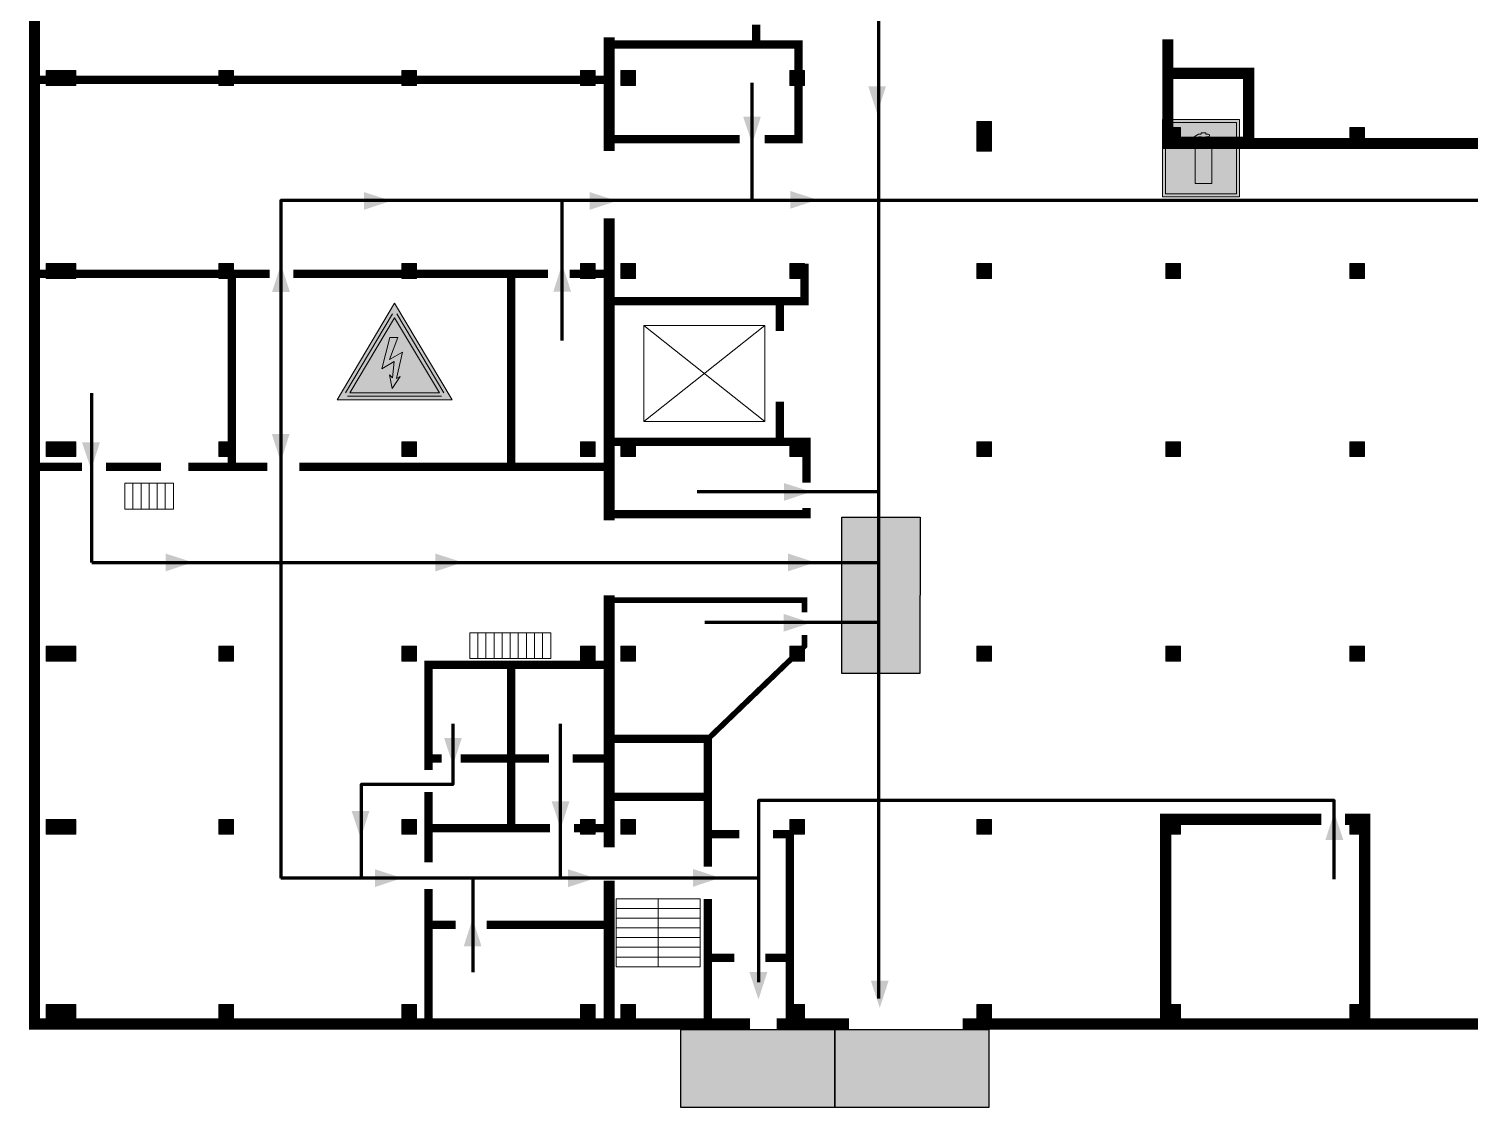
# Model space of a CAD drawing. Header units: millimetres. Extents: x 13810 to 67229, y 12374 to 21950.
# Drawn here: x 27313.8 to 27433.2, y 15066 to 15155.3 of the extents above; entities that cross this region are included whole.
import ezdxf

# ---------------------------------------------------------------- set-up
doc = ezdxf.new("R2010")
doc.units = ezdxf.units.MM
doc.layers.add('План_Штампы', color=7, linetype='Continuous')

# ---------------------------------------------------------------- blocks, each defined once
blk = doc.blocks.new('A$C3E6D3DDE')
at = {"lineweight": 5}
h = blk.add_hatch(color=40, dxfattribs=at)
h.paths.add_polyline_path([(24.1, 1.45), (16.46, -11.35), (31.74, -11.35)])
h.paths.add_polyline_path([(24.09, -0.46), (30.03, -10.41), (18.14, -10.41)], flags=16)
h.paths.add_polyline_path([(24.54, -3.08), (23.41, -6.02), (25.13, -5.01), (24.33, -8.5), (24.82, -8.27), (23.79, -9.86), (23.4, -8.04), (23.8, -8.43), (24.04, -6.29), (22.39, -7.25), (23.44, -3.08)], flags=0)
h = blk.add_hatch(color=256, dxfattribs=at)
h.paths.add_polyline_path([(24.37, 0.03, 0.567511), (23.82, 0.03), (17.59, -10.4, 0.582454), (17.86, -10.88), (30.32, -10.88, 0.582149), (30.6, -10.4)])
h.paths.add_polyline_path([(24.09, -0.46), (18.14, -10.41), (30.03, -10.41)], flags=16)
h.paths.add_polyline_path([(24.54, -3.08), (23.41, -6.02), (25.13, -5.01), (24.33, -8.5), (24.82, -8.27), (23.79, -9.86), (23.4, -8.04), (23.8, -8.43), (24.04, -6.29), (22.39, -7.25), (23.44, -3.08)], flags=0)
h = blk.add_hatch(color=40, dxfattribs=at)
h.paths.add_polyline_path([(24.09, -0.46), (18.14, -10.41), (30.03, -10.41)])
h.paths.add_polyline_path([(24.82, -8.27), (23.79, -9.86), (23.4, -8.04), (23.8, -8.43), (24.04, -6.29), (22.39, -7.25), (23.44, -3.08), (24.54, -3.08), (23.41, -6.02), (25.13, -5.01), (24.33, -8.5)], flags=16)
at = {"color": 40, "lineweight": 5}
for p, q in [((16.46, -11.35), (24.1, 1.45)), ((24.1, 1.45), (31.74, -11.35))]:
    blk.add_line(p, q, dxfattribs=at)
at = {"lineweight": 5}
for p, q in [((17.59, -10.4), (23.82, 0.03)), ((24.37, 0.03), (30.6, -10.4)), ((18.14, -10.41), (24.09, -0.46)), ((24.09, -0.46), (30.03, -10.41)), ((23.44, -3.08), (22.39, -7.25)), ((23.41, -6.02), (24.54, -3.08)), ((24.54, -3.08), (23.44, -3.08)), ((25.13, -5.01), (23.41, -6.02)), ((24.33, -8.5), (25.13, -5.01)), ((22.39, -7.25), (24.04, -6.29)), ((24.04, -6.29), (23.8, -8.43)), ((23.8, -8.43), (23.4, -8.04)), ((23.4, -8.04), (23.79, -9.86)), ((23.79, -9.86), (24.82, -8.27)), ((24.82, -8.27), (24.33, -8.5)), ((17.86, -10.88), (30.32, -10.88)), ((18.14, -10.41), (30.03, -10.41))]:
    blk.add_line(p, q, dxfattribs=at)
at = {"color": 50, "lineweight": 5}
blk.add_line((31.74, -11.35), (16.46, -11.35), dxfattribs=at)
blk = doc.blocks.new('A$C7B4425F7')
at = {"true_color": 0xffffff}
blk.add_hatch(color=7, dxfattribs=at).paths.add_polyline_path([(0, 0), (-16, 0), (-16, -8), (0, -8)])
h = blk.add_hatch(color=126)
h.paths.add_polyline_path([(-0.2, -0.2), (-15.8, -0.2), (-15.8, -7.8), (-0.2, -7.8)])
h.paths.add_polyline_path([(-11.76, -2.03), (-11.76, -3.66), (-11.17, -3.66, -0.568275), (-11.17, -6.18), (-12.58, -6.18), (-12.58, -2.03)], flags=16)
h.paths.add_polyline_path([(-13.33, -4.12, -0.495768), (-13.59, -6.18), (-15.03, -6.18), (-15.03, -2.03), (-13.59, -2.03, -0.487973)], flags=16)
h.paths.add_polyline_path([(-10.25, -2.03), (-9.48, -2.03), (-9.48, -6.18), (-10.25, -6.18)], flags=16)
h.paths.add_polyline_path([(-13.84, -3.69), (-14.24, -3.69), (-14.24, -3.03), (-13.9, -3.03, -0.692621)], flags=0)
h.paths.add_polyline_path([(-9.15, -2.03), (-8.4, -2.03), (-8.04, -3.07), (-7.68, -2.03), (-6.93, -2.03), (-7.64, -4.1), (-6.93, -6.18), (-7.68, -6.18), (-8.04, -5.14), (-8.4, -6.18), (-9.15, -6.18), (-8.44, -4.1)], flags=16)
h.paths.add_polyline_path([(-11.76, -4.46), (-11.42, -4.46, -0.692621), (-11.36, -5.12), (-11.76, -5.12)], flags=0)
h.paths.add_polyline_path([(-13.9, -5.2), (-14.24, -5.2), (-14.24, -4.55), (-13.84, -4.55, -0.708038)], flags=0)
edge = h.paths.add_edge_path(flags=16)
edge.add_ellipse((-5.51, -4.08), major_axis=(0, 2.05), ratio=0.586184, start_angle=0, end_angle=360)
edge = h.paths.add_edge_path(flags=0)
edge.add_ellipse((-5.51, -4.08), major_axis=(0, 1.14), ratio=0.454828, start_angle=0, end_angle=360)
h.paths.add_polyline_path([(-4.13, -4.96, 0.377264), (-3.48, -4.52, 0.0555), (-3.16, -2.03), (-1.66, -2.03), (-1.66, -4.96), (-0.96, -4.96), (-0.96, -7.01), (-1.75, -7.01), (-1.75, -6.18), (-3.3, -6.18), (-3.3, -7.02), (-4.13, -7.02)], flags=16)
h.paths.add_polyline_path([(-2.73, -2.91), (-2.28, -2.91), (-2.28, -4.96), (-3.05, -4.96, 0.079136)], flags=0)
at = {"color": 126}
blk.add_lwpolyline([(-16, -8), (0, -8), (0, 0), (-16, 0)], close=True, dxfattribs=at)
blk = doc.blocks.new('A$C3AD82952')
at = {"true_color": 0xf5f5ff}
h = blk.add_hatch(color=7, dxfattribs=at)
h.dxf.hatch_style = 1
h.paths.add_polyline_path([(8.21, 8.73, 0.414214), (7.89, 9.05), (7.22, 9.05), (7.22, 9.92), (7.59, 9.92, 1), (7.57, 10.36), (7.22, 10.36), (7.22, 10.6), (6.43, 10.6), (6.43, 10.36), (6.01, 10.36), (4.74, 9.59), (4.74, 8.69), (4.98, 8.73), (4.98, 9.26), (6.12, 9.91), (6.43, 9.91), (6.43, 9.05), (5.76, 9.05, 0.414214), (5.44, 8.73), (5.44, 2.2), (8.21, 2.2)], flags=0)
h.paths.add_polyline_path([(12.8, 12.8), (0, 12.8), (0, 0), (12.8, 0)])
h.paths.add_polyline_path([(0.51, 12.29), (12.29, 12.29), (12.29, 0.51), (0.51, 0.51)], flags=16)
h.paths.add_polyline_path([(4.74, 9.59), (6.01, 10.36), (6.43, 10.36), (6.43, 10.6), (7.22, 10.6), (7.22, 10.36), (7.59, 10.36, -0.94586), (7.59, 9.92), (7.22, 9.92), (7.22, 9.05), (7.89, 9.05, -0.414214), (8.21, 8.73), (8.21, 2.2), (5.44, 2.2), (5.44, 8.73, -0.414214), (5.76, 9.05), (6.43, 9.05), (6.43, 9.91), (6.12, 9.91), (4.98, 9.26), (4.98, 8.73), (4.74, 8.69)], flags=0)
h = blk.add_hatch(color=242)
h.dxf.hatch_style = 1
h.paths.add_polyline_path([(12.29, 12.29), (0.51, 12.29), (0.51, 0.51), (12.29, 0.51)])
h.paths.add_polyline_path([(4.74, 8.69), (4.74, 9.59), (6.01, 10.36), (6.43, 10.36), (6.43, 10.6), (7.22, 10.6), (7.22, 10.36), (7.59, 10.36, -0.94586), (7.59, 9.92), (7.22, 9.92), (7.22, 9.05), (7.89, 9.05, -0.414214), (8.21, 8.73), (8.21, 2.2), (5.44, 2.2), (5.44, 8.73, -0.414214), (5.76, 9.05), (6.43, 9.05), (6.43, 9.91), (6.12, 9.91), (4.98, 9.26), (4.98, 8.73)], flags=16)
h = blk.add_hatch(color=7, dxfattribs=at)
h.dxf.hatch_style = 1
h.paths.add_polyline_path([(8.21, 8.73, 0.414214), (7.89, 9.05), (7.22, 9.05), (7.22, 9.92), (7.59, 9.92, 1), (7.57, 10.36), (7.22, 10.36), (7.22, 10.6), (6.43, 10.6), (6.43, 10.36), (6.01, 10.36), (4.74, 9.59), (4.74, 8.69), (4.98, 8.73), (4.98, 9.26), (6.12, 9.91), (6.43, 9.91), (6.43, 9.05), (5.76, 9.05, 0.414214), (5.44, 8.73), (5.44, 2.2), (8.21, 2.2)])
at = {"color": 242, "lineweight": 5}
for p, q in [((0, 0), (0, 12.8)), ((0, 12.8), (12.8, 12.8)), ((12.8, 0), (12.8, 12.8)), ((6.01, 10.36), (4.74, 9.59)), ((4.74, 9.59), (4.74, 8.69)), ((4.98, 9.26), (6.12, 9.91)), ((6.01, 10.36), (6.43, 10.36)), ((6.12, 9.91), (6.43, 9.91)), ((7.22, 10.6), (6.43, 10.6)), ((6.43, 10.6), (6.43, 10.36)), ((6.43, 9.91), (6.43, 9.05)), ((7.22, 10.36), (7.22, 10.6)), ((7.59, 10.36), (7.22, 10.36)), ((7.22, 9.05), (7.22, 9.92)), ((7.59, 9.92), (7.22, 9.92)), ((4.74, 8.69), (4.98, 8.73)), ((4.98, 8.73), (4.98, 9.26)), ((5.44, 2.2), (5.44, 8.73)), ((5.76, 9.05), (6.43, 9.05)), ((7.89, 9.05), (7.22, 9.05)), ((8.21, 2.2), (8.21, 8.73)), ((0, 0), (12.8, 0)), ((5.44, 2.2), (8.21, 2.2))]:
    blk.add_line(p, q, dxfattribs=at)
blk.add_lwpolyline([(0.51, 12.29), (12.29, 12.29), (12.29, 0.51), (0.51, 0.51)], close=True, dxfattribs=at)
for centre, radius, start, end in [((7.58, 10.14), 0.223, 273.1875, 86.8125), ((5.76, 8.73), 0.32, 90, 180), ((7.89, 8.73), 0.32, 0, 90)]:
    blk.add_arc(centre, radius, start, end, dxfattribs=at)
blk = doc.blocks.new('A$C32E8229D')
at = {"true_color": 0xffffff}
blk.add_hatch(color=7, dxfattribs=at).paths.add_polyline_path([(0, 0), (0, -8), (16, -8), (16, 0)])
h = blk.add_hatch(color=126)
h.paths.add_polyline_path([(0.2, -0.2), (15.8, -0.2), (15.8, -7.8), (0.2, -7.8)])
h.paths.add_polyline_path([(13.49, -2.05), (12.08, -2.05), (11.37, -2.63, 0.162397), (11.29, -2.84), (11.29, -3.63), (10.35, -3.63), (10.35, -4.05), (11.68, -4.05), (11.68, -3.48), (12.26, -4.28), (11.29, -5.1), (11.29, -6.78), (11.85, -6.78), (11.85, -5.44), (12.8, -4.64), (12.8, -5.94), (14.46, -5.94), (14.46, -5.39), (13.45, -5.39), (13.45, -3.97), (12.46, -2.59), (13.15, -2.59), (13.69, -3.34), (14.18, -3)], flags=16)
h.paths.add_polyline_path([(10.74, -1.82, 1), (11.8, -1.82, 1)], flags=16)
h.paths.add_polyline_path([(9.39, -3.59), (5.99, -3.59), (6.56, -3.03), (5.91, -3.03), (5.1, -3.83), (5.91, -4.64), (6.56, -4.64), (5.99, -4.09), (9.39, -4.09)], flags=16)
h.paths.add_polyline_path([(4.29, -1.08), (1.72, -1.08), (1.72, -6.6), (4.29, -6.6)], flags=16)
at = {"color": 126}
blk.add_lwpolyline([(16, -8), (0, -8), (0, 0), (16, 0)], close=True, dxfattribs=at)

msp = doc.modelspace()

# ---------------------------------------------------------------- hatches: boundary and pattern name
at = {"lineweight": 0}
h = msp.add_hatch(color=256, dxfattribs=at)
h.dxf.hatch_style = 1
h.paths.add_polyline_path([(27315.21, 15151.86), (27315.21, 15150.63), (27316.43, 15150.63), (27316.43, 15151.86)])
h = msp.add_hatch(color=256, dxfattribs=at)
h.dxf.hatch_style = 1
h.paths.add_polyline_path([(27316.43, 15151.86), (27316.43, 15150.63), (27317.66, 15150.63), (27317.66, 15151.86)])
h = msp.add_hatch(color=256, dxfattribs=at)
h.dxf.hatch_style = 1
h.paths.add_polyline_path([(27329.51, 15151.86), (27329.51, 15150.63), (27330.73, 15150.63), (27330.73, 15151.86)])
h = msp.add_hatch(color=256, dxfattribs=at)
h.dxf.hatch_style = 1
h.paths.add_polyline_path([(27344.69, 15151.86), (27344.69, 15150.63), (27345.91, 15150.63), (27345.91, 15151.86)])
h = msp.add_hatch(color=256, dxfattribs=at)
h.dxf.hatch_style = 1
h.paths.add_polyline_path([(27359.49, 15151.86), (27359.49, 15150.63), (27360.71, 15150.63), (27360.71, 15151.86)])
h = msp.add_hatch(color=256, dxfattribs=at)
h.dxf.hatch_style = 1
h.paths.add_polyline_path([(27362.83, 15151.86), (27362.83, 15150.63), (27364.05, 15150.63), (27364.05, 15151.86)])
h = msp.add_hatch(color=256, dxfattribs=at)
h.dxf.hatch_style = 1
h.paths.add_polyline_path([(27376.84, 15151.86), (27376.84, 15150.63), (27378.06, 15150.63), (27378.06, 15151.86)])
h = msp.add_hatch(color=256, dxfattribs=at)
h.dxf.hatch_style = 1
h.paths.add_polyline_path([(27392.34, 15147.64), (27392.34, 15146.4), (27393.56, 15146.4), (27393.56, 15147.64)])
h = msp.add_hatch(color=256, dxfattribs=at)
h.dxf.hatch_style = 1
h.paths.add_polyline_path([(27408.01, 15147.14), (27408.01, 15145.91), (27409.23, 15145.91), (27409.23, 15147.14)])
h = msp.add_hatch(color=256, dxfattribs=at)
h.dxf.hatch_style = 1
h.paths.add_polyline_path([(27423.28, 15147.14), (27423.28, 15145.91), (27424.5, 15145.91), (27424.5, 15147.14)])
h = msp.add_hatch(color=256, dxfattribs=at)
h.dxf.hatch_style = 1
h.paths.add_polyline_path([(27392.34, 15146.4), (27392.34, 15145.17), (27393.56, 15145.17), (27393.56, 15146.4)])
h = msp.add_hatch(color=256, dxfattribs=at)
h.dxf.hatch_style = 1
h.paths.add_polyline_path([(27315.21, 15135.86), (27315.21, 15134.63), (27316.43, 15134.63), (27316.43, 15135.86)])
h = msp.add_hatch(color=256, dxfattribs=at)
h.dxf.hatch_style = 1
h.paths.add_polyline_path([(27316.43, 15135.86), (27316.43, 15134.63), (27317.66, 15134.63), (27317.66, 15135.86)])
h = msp.add_hatch(color=256, dxfattribs=at)
h.dxf.hatch_style = 1
h.paths.add_polyline_path([(27329.51, 15135.86), (27329.51, 15134.63), (27330.73, 15134.63), (27330.73, 15135.86)])
h = msp.add_hatch(color=256, dxfattribs=at)
h.dxf.hatch_style = 1
h.paths.add_polyline_path([(27344.69, 15135.86), (27344.69, 15134.63), (27345.91, 15134.63), (27345.91, 15135.86)])
h = msp.add_hatch(color=256, dxfattribs=at)
h.dxf.hatch_style = 1
h.paths.add_polyline_path([(27359.49, 15135.86), (27359.49, 15134.63), (27360.71, 15134.63), (27360.71, 15135.86)])
h = msp.add_hatch(color=256, dxfattribs=at)
h.dxf.hatch_style = 1
h.paths.add_polyline_path([(27362.83, 15135.86), (27362.83, 15134.63), (27364.05, 15134.63), (27364.05, 15135.86)])
h = msp.add_hatch(color=256, dxfattribs=at)
h.dxf.hatch_style = 1
h.paths.add_polyline_path([(27376.84, 15135.86), (27376.84, 15134.63), (27378.06, 15134.63), (27378.06, 15135.86)])
h = msp.add_hatch(color=256, dxfattribs=at)
h.dxf.hatch_style = 1
h.paths.add_polyline_path([(27392.34, 15135.86), (27392.34, 15134.63), (27393.56, 15134.63), (27393.56, 15135.86)])
h = msp.add_hatch(color=256, dxfattribs=at)
h.dxf.hatch_style = 1
h.paths.add_polyline_path([(27408.01, 15135.86), (27408.01, 15134.63), (27409.23, 15134.63), (27409.23, 15135.86)])
h = msp.add_hatch(color=256, dxfattribs=at)
h.dxf.hatch_style = 1
h.paths.add_polyline_path([(27423.28, 15135.86), (27423.28, 15134.63), (27424.5, 15134.63), (27424.5, 15135.86)])
h = msp.add_hatch(color=256, dxfattribs=at)
h.dxf.hatch_style = 1
h.paths.add_polyline_path([(27315.21, 15121.1), (27315.21, 15119.87), (27316.43, 15119.87), (27316.43, 15121.1)])
h = msp.add_hatch(color=256, dxfattribs=at)
h.dxf.hatch_style = 1
h.paths.add_polyline_path([(27316.43, 15121.1), (27316.43, 15119.87), (27317.66, 15119.87), (27317.66, 15121.1)])
h = msp.add_hatch(color=256, dxfattribs=at)
h.dxf.hatch_style = 1
h.paths.add_polyline_path([(27329.51, 15121.1), (27329.51, 15119.87), (27330.73, 15119.87), (27330.73, 15121.1)])
h = msp.add_hatch(color=256, dxfattribs=at)
h.dxf.hatch_style = 1
h.paths.add_polyline_path([(27344.69, 15121.1), (27344.69, 15119.87), (27345.91, 15119.87), (27345.91, 15121.1)])
h = msp.add_hatch(color=256, dxfattribs=at)
h.dxf.hatch_style = 1
h.paths.add_polyline_path([(27359.49, 15121.1), (27359.49, 15119.87), (27360.71, 15119.87), (27360.71, 15121.1)])
h = msp.add_hatch(color=256, dxfattribs=at)
h.dxf.hatch_style = 1
h.paths.add_polyline_path([(27362.83, 15121.1), (27362.83, 15119.87), (27364.05, 15119.87), (27364.05, 15121.1)])
h = msp.add_hatch(color=256, dxfattribs=at)
h.dxf.hatch_style = 1
h.paths.add_polyline_path([(27376.84, 15121.1), (27376.84, 15119.87), (27378.06, 15119.87), (27378.06, 15121.1)])
h = msp.add_hatch(color=256, dxfattribs=at)
h.dxf.hatch_style = 1
h.paths.add_polyline_path([(27392.34, 15121.1), (27392.34, 15119.87), (27393.56, 15119.87), (27393.56, 15121.1)])
h = msp.add_hatch(color=256, dxfattribs=at)
h.dxf.hatch_style = 1
h.paths.add_polyline_path([(27408.01, 15121.1), (27408.01, 15119.87), (27409.23, 15119.87), (27409.23, 15121.1)])
h = msp.add_hatch(color=256, dxfattribs=at)
h.dxf.hatch_style = 1
h.paths.add_polyline_path([(27423.28, 15121.1), (27423.28, 15119.87), (27424.5, 15119.87), (27424.5, 15121.1)])
h = msp.add_hatch(color=256, dxfattribs=at)
h.dxf.hatch_style = 1
h.paths.add_polyline_path([(27315.21, 15104.16), (27315.21, 15102.93), (27316.43, 15102.93), (27316.43, 15104.16)])
h = msp.add_hatch(color=256, dxfattribs=at)
h.dxf.hatch_style = 1
h.paths.add_polyline_path([(27316.43, 15104.16), (27316.43, 15102.93), (27317.66, 15102.93), (27317.66, 15104.16)])
h = msp.add_hatch(color=256, dxfattribs=at)
h.dxf.hatch_style = 1
h.paths.add_polyline_path([(27329.51, 15104.16), (27329.51, 15102.93), (27330.73, 15102.93), (27330.73, 15104.16)])
h = msp.add_hatch(color=256, dxfattribs=at)
h.dxf.hatch_style = 1
h.paths.add_polyline_path([(27344.69, 15104.16), (27344.69, 15102.93), (27345.91, 15102.93), (27345.91, 15104.16)])
h = msp.add_hatch(color=256, dxfattribs=at)
h.dxf.hatch_style = 1
h.paths.add_polyline_path([(27359.49, 15104.16), (27359.49, 15102.93), (27360.71, 15102.93), (27360.71, 15104.16)])
h = msp.add_hatch(color=256, dxfattribs=at)
h.dxf.hatch_style = 1
h.paths.add_polyline_path([(27362.83, 15104.16), (27362.83, 15102.93), (27364.05, 15102.93), (27364.05, 15104.16)])
h = msp.add_hatch(color=256, dxfattribs=at)
h.dxf.hatch_style = 1
h.paths.add_polyline_path([(27376.84, 15104.16), (27376.84, 15102.93), (27378.06, 15102.93), (27378.06, 15104.16)])
h = msp.add_hatch(color=256, dxfattribs=at)
h.dxf.hatch_style = 1
h.paths.add_polyline_path([(27392.34, 15104.16), (27392.34, 15102.93), (27393.56, 15102.93), (27393.56, 15104.16)])
h = msp.add_hatch(color=256, dxfattribs=at)
h.dxf.hatch_style = 1
h.paths.add_polyline_path([(27408.01, 15104.16), (27408.01, 15102.93), (27409.23, 15102.93), (27409.23, 15104.16)])
h = msp.add_hatch(color=256, dxfattribs=at)
h.dxf.hatch_style = 1
h.paths.add_polyline_path([(27423.28, 15104.16), (27423.28, 15102.93), (27424.5, 15102.93), (27424.5, 15104.16)])
h = msp.add_hatch(color=256, dxfattribs=at)
h.dxf.hatch_style = 1
h.paths.add_polyline_path([(27315.21, 15089.82), (27315.21, 15088.59), (27316.43, 15088.59), (27316.43, 15089.82)])
h = msp.add_hatch(color=256, dxfattribs=at)
h.dxf.hatch_style = 1
h.paths.add_polyline_path([(27316.43, 15089.82), (27316.43, 15088.59), (27317.66, 15088.59), (27317.66, 15089.82)])
h = msp.add_hatch(color=256, dxfattribs=at)
h.dxf.hatch_style = 1
h.paths.add_polyline_path([(27329.51, 15089.82), (27329.51, 15088.59), (27330.73, 15088.59), (27330.73, 15089.82)])
h = msp.add_hatch(color=256, dxfattribs=at)
h.dxf.hatch_style = 1
h.paths.add_polyline_path([(27344.69, 15089.82), (27344.69, 15088.59), (27345.91, 15088.59), (27345.91, 15089.82)])
h = msp.add_hatch(color=256, dxfattribs=at)
h.dxf.hatch_style = 1
h.paths.add_polyline_path([(27359.49, 15089.82), (27359.49, 15088.59), (27360.71, 15088.59), (27360.71, 15089.82)])
h = msp.add_hatch(color=256, dxfattribs=at)
h.dxf.hatch_style = 1
h.paths.add_polyline_path([(27362.83, 15089.82), (27362.83, 15088.59), (27364.05, 15088.59), (27364.05, 15089.82)])
h = msp.add_hatch(color=256, dxfattribs=at)
h.dxf.hatch_style = 1
h.paths.add_polyline_path([(27376.84, 15089.82), (27376.84, 15088.59), (27378.06, 15088.59), (27378.06, 15089.82)])
h = msp.add_hatch(color=256, dxfattribs=at)
h.dxf.hatch_style = 1
h.paths.add_polyline_path([(27392.34, 15089.82), (27392.34, 15088.59), (27393.56, 15088.59), (27393.56, 15089.82)])
h = msp.add_hatch(color=256, dxfattribs=at)
h.dxf.hatch_style = 1
h.paths.add_polyline_path([(27408.01, 15089.82), (27408.01, 15088.59), (27409.23, 15088.59), (27409.23, 15089.82)])
h = msp.add_hatch(color=256, dxfattribs=at)
h.dxf.hatch_style = 1
h.paths.add_polyline_path([(27423.28, 15089.82), (27423.28, 15088.59), (27424.5, 15088.59), (27424.5, 15089.82)])
h = msp.add_hatch(color=256, dxfattribs=at)
h.dxf.hatch_style = 1
h.paths.add_polyline_path([(27315.21, 15074.49), (27315.21, 15073.26), (27316.43, 15073.26), (27316.43, 15074.49)])
h = msp.add_hatch(color=256, dxfattribs=at)
h.dxf.hatch_style = 1
h.paths.add_polyline_path([(27316.43, 15074.49), (27316.43, 15073.26), (27317.66, 15073.26), (27317.66, 15074.49)])
h = msp.add_hatch(color=256, dxfattribs=at)
h.dxf.hatch_style = 1
h.paths.add_polyline_path([(27329.51, 15074.49), (27329.51, 15073.26), (27330.73, 15073.26), (27330.73, 15074.49)])
h = msp.add_hatch(color=256, dxfattribs=at)
h.dxf.hatch_style = 1
h.paths.add_polyline_path([(27344.69, 15074.49), (27344.69, 15073.26), (27345.91, 15073.26), (27345.91, 15074.49)])
h = msp.add_hatch(color=256, dxfattribs=at)
h.dxf.hatch_style = 1
h.paths.add_polyline_path([(27359.49, 15074.49), (27359.49, 15073.26), (27360.71, 15073.26), (27360.71, 15074.49)])
h = msp.add_hatch(color=256, dxfattribs=at)
h.dxf.hatch_style = 1
h.paths.add_polyline_path([(27362.83, 15074.49), (27362.83, 15073.26), (27364.05, 15073.26), (27364.05, 15074.49)])
h = msp.add_hatch(color=256, dxfattribs=at)
h.dxf.hatch_style = 1
h.paths.add_polyline_path([(27376.84, 15074.49), (27376.84, 15073.26), (27378.06, 15073.26), (27378.06, 15074.49)])
h = msp.add_hatch(color=256, dxfattribs=at)
h.dxf.hatch_style = 1
h.paths.add_polyline_path([(27392.34, 15074.49), (27392.34, 15073.26), (27393.56, 15073.26), (27393.56, 15074.49)])
h = msp.add_hatch(color=256, dxfattribs=at)
h.dxf.hatch_style = 1
h.paths.add_polyline_path([(27408.01, 15074.49), (27408.01, 15073.26), (27409.23, 15073.26), (27409.23, 15074.49)])
h = msp.add_hatch(color=256, dxfattribs=at)
h.dxf.hatch_style = 1
h.paths.add_polyline_path([(27423.28, 15074.49), (27423.28, 15073.26), (27424.5, 15073.26), (27424.5, 15074.49)])

# ---------------------------------------------------------------- linework, layer by layer
at = {"color": 126, "lineweight": 100, "true_color": 0x008754}
for points in [[(27384.21, 15222.3), (27384.21, 15074.99)], [(27373.73, 15141.1), (27373.73, 15150.85)], [(27357.95, 15141.1), (27334.66, 15141.1), (27334.66, 15129.48)], [(27384.21, 15141.1), (27357.95, 15141.1), (27357.95, 15129.48)], [(27844.57, 15141.1), (27384.21, 15141.1)], [(27334.66, 15129.48), (27334.66, 15111.11), (27384.21, 15111.11)], [(27318.98, 15111.11), (27318.98, 15125.14)], [(27384.21, 15116.96), (27369.17, 15116.96)], [(27318.98, 15111.11), (27334.66, 15111.11)], [(27334.66, 15111.11), (27334.66, 15084.95)], [(27384.21, 15106.12), (27369.81, 15106.12)], [(27348.92, 15097.73), (27348.92, 15092.71), (27341.31, 15092.71), (27341.31, 15084.95)], [(27357.83, 15084.95), (27357.83, 15097.73)], [(27384.21, 15091.38), (27374.24, 15091.38), (27374.24, 15076.34)], [(27421.98, 15084.87), (27421.98, 15091.38), (27384.21, 15091.38)], [(27374.24, 15084.95), (27334.66, 15084.95)], [(27350.57, 15084.95), (27350.57, 15077.17)]]:
    msp.add_lwpolyline(points, dxfattribs=at)
at = {"lineweight": 0}
for points, const_width in [([(27373.54, 15072.86), (27314.23, 15072.86), (27314.23, 15168.45)], 0.924), ([(27361.87, 15145.19), (27361.87, 15154.61)], 0.924), ([(27374.06, 15154.01), (27374.06, 15155.66)], 0.693), ([(27469.87, 15148.59), (27469.87, 15145.82), (27408.18, 15145.82), (27408.18, 15154.45)], 0.924), ([(27374.77, 15146.17), (27377.57, 15146.17), (27377.57, 15154.01), (27361.43, 15154.01)], 0.693), ([(27361.68, 15151.08), (27314.2, 15151.08)], 0.693), ([(27372.68, 15146.17), (27362.15, 15146.17)], 0.693), ([(27361.87, 15114.58), (27361.87, 15139.62)], 0.924), ([(27376.02, 15130.28), (27376.02, 15132.76), (27378.06, 15132.76), (27378.06, 15135.86)], 0.693), ([(27333.72, 15135.02), (27314.19, 15135.02)], 0.693), ([(27330.59, 15119.02), (27330.59, 15135.02)], 0.693), ([(27356.81, 15135.02), (27335.7, 15135.02)], 0.693), ([(27353.74, 15135.02), (27353.74, 15119.02)], 0.693), ([(27361.73, 15135.02), (27358.6, 15135.02)], 0.693), ([(27376.02, 15132.76), (27361.97, 15132.76)], 0.693), ([(27378.22, 15117.71), (27378.22, 15121.1), (27361.73, 15121.1), (27376.02, 15121.1), (27376.02, 15124.43)], 0.693), ([(27318.17, 15119.02), (27314.15, 15119.02)], 0.693), ([(27324.72, 15119.02), (27320.17, 15119.02)], 0.693), ([(27333.53, 15119.02), (27326.98, 15119.02)], 0.693), ([(27361.76, 15119.02), (27336.19, 15119.02)], 0.693), ([(27361.91, 15115.11), (27378.22, 15115.11), (27378.22, 15115.62)], 0.693), ([(27361.87, 15087.49), (27361.87, 15108.37)], 0.924), ([(27378.06, 15106.96), (27378.06, 15107.98), (27361.98, 15107.98)], 0.462), ([(27370.06, 15096.48), (27378.06, 15104.16), (27378.06, 15105.1)], 0.462), ([(27346.9, 15093.91), (27346.9, 15102.63), (27361.49, 15102.63), (27353.75, 15102.63), (27353.75, 15089.1), (27356.97, 15089.1)], 0.693), ([(27370.06, 15088.59), (27370.06, 15096.48), (27361.78, 15096.48)], 0.693), ([(27346.9, 15094.85), (27348, 15094.85)], 0.693), ([(27356.89, 15094.85), (27349.57, 15094.85)], 0.693), ([(27361.65, 15094.85), (27358.85, 15094.85)], 0.693), ([(27346.9, 15086.25), (27346.9, 15092.08)], 0.693), ([(27370.06, 15091.68), (27361.78, 15091.68)], 0.693), ([(27346.9, 15089.1), (27353.75, 15089.1)], 0.693), ([(27358.96, 15089.1), (27361.65, 15089.1)], 0.693), ([(27420.9, 15089.82), (27408.01, 15089.82), (27408.01, 15073.03)], 0.924), ([(27424.5, 15073.26), (27424.5, 15089.82), (27422.88, 15089.82)], 0.924), ([(27372.66, 15088.59), (27370.06, 15088.59), (27370.06, 15085.91)], 0.693), ([(27376.84, 15073.26), (27376.84, 15088.59), (27375.46, 15088.59)], 0.693), ([(27346.9, 15073), (27346.9, 15084.05)], 0.693), ([(27361.87, 15072.97), (27361.87, 15084.75)], 0.924), ([(27370.06, 15083.23), (27370.06, 15072.91), (27370.06, 15078.34), (27372.26, 15078.34)], 0.693), ([(27346.9, 15081.07), (27349.16, 15081.07)], 0.693), ([(27351.73, 15081.07), (27361.54, 15081.07)], 0.693), ([(27376.84, 15078.34), (27374.82, 15078.34)], 0.693), ([(27381.76, 15072.86), (27375.75, 15072.86)], 0.924), ([(27672.96, 15072.86), (27391.17, 15072.86)], 0.924)]:
    msp.add_lwpolyline(points, dxfattribs=dict(at, const_width=const_width))
for points in [[(27316.43, 15150.63), (27315.21, 15150.63), (27315.21, 15151.86), (27316.43, 15151.86)], [(27317.66, 15150.63), (27316.43, 15150.63), (27316.43, 15151.86), (27317.66, 15151.86)], [(27330.73, 15150.63), (27329.51, 15150.63), (27329.51, 15151.86), (27330.73, 15151.86)], [(27345.91, 15150.63), (27344.69, 15150.63), (27344.69, 15151.86), (27345.91, 15151.86)], [(27360.71, 15150.63), (27359.49, 15150.63), (27359.49, 15151.86), (27360.71, 15151.86)], [(27364.05, 15150.63), (27362.83, 15150.63), (27362.83, 15151.86), (27364.05, 15151.86)], [(27378.06, 15150.63), (27376.84, 15150.63), (27376.84, 15151.86), (27378.06, 15151.86)], [(27393.56, 15146.4), (27392.34, 15146.4), (27392.34, 15147.64), (27393.56, 15147.64)], [(27409.23, 15145.91), (27408.01, 15145.91), (27408.01, 15147.14), (27409.23, 15147.14)], [(27424.5, 15145.91), (27423.28, 15145.91), (27423.28, 15147.14), (27424.5, 15147.14)], [(27393.56, 15145.17), (27392.34, 15145.17), (27392.34, 15146.4), (27393.56, 15146.4)], [(27316.43, 15134.63), (27315.21, 15134.63), (27315.21, 15135.86), (27316.43, 15135.86)], [(27317.66, 15134.63), (27316.43, 15134.63), (27316.43, 15135.86), (27317.66, 15135.86)], [(27330.73, 15134.63), (27329.51, 15134.63), (27329.51, 15135.86), (27330.73, 15135.86)], [(27345.91, 15134.63), (27344.69, 15134.63), (27344.69, 15135.86), (27345.91, 15135.86)], [(27360.71, 15134.63), (27359.49, 15134.63), (27359.49, 15135.86), (27360.71, 15135.86)], [(27364.05, 15134.63), (27362.83, 15134.63), (27362.83, 15135.86), (27364.05, 15135.86)], [(27378.06, 15134.63), (27376.84, 15134.63), (27376.84, 15135.86), (27378.06, 15135.86)], [(27393.56, 15134.63), (27392.34, 15134.63), (27392.34, 15135.86), (27393.56, 15135.86)], [(27409.23, 15134.63), (27408.01, 15134.63), (27408.01, 15135.86), (27409.23, 15135.86)], [(27424.5, 15134.63), (27423.28, 15134.63), (27423.28, 15135.86), (27424.5, 15135.86)], [(27374.79, 15122.77), (27364.74, 15122.77), (27364.74, 15130.73), (27374.79, 15130.73)], [(27316.43, 15119.87), (27315.21, 15119.87), (27315.21, 15121.1), (27316.43, 15121.1)], [(27317.66, 15119.87), (27316.43, 15119.87), (27316.43, 15121.1), (27317.66, 15121.1)], [(27330.73, 15119.87), (27329.51, 15119.87), (27329.51, 15121.1), (27330.73, 15121.1)], [(27345.91, 15119.87), (27344.69, 15119.87), (27344.69, 15121.1), (27345.91, 15121.1)], [(27360.71, 15119.87), (27359.49, 15119.87), (27359.49, 15121.1), (27360.71, 15121.1)], [(27364.05, 15119.87), (27362.83, 15119.87), (27362.83, 15121.1), (27364.05, 15121.1)], [(27378.06, 15119.87), (27376.84, 15119.87), (27376.84, 15121.1), (27378.06, 15121.1)], [(27393.56, 15119.87), (27392.34, 15119.87), (27392.34, 15121.1), (27393.56, 15121.1)], [(27409.23, 15119.87), (27408.01, 15119.87), (27408.01, 15121.1), (27409.23, 15121.1)], [(27424.5, 15119.87), (27423.28, 15119.87), (27423.28, 15121.1), (27424.5, 15121.1)], [(27322.4, 15115.52), (27321.72, 15115.52), (27321.72, 15117.66), (27322.4, 15117.66)], [(27323.07, 15115.52), (27322.4, 15115.52), (27322.4, 15117.66), (27323.07, 15117.66)], [(27323.74, 15115.52), (27323.07, 15115.52), (27323.07, 15117.66), (27323.74, 15117.66)], [(27324.41, 15115.52), (27323.74, 15115.52), (27323.74, 15117.66), (27324.41, 15117.66)], [(27325.08, 15115.52), (27324.41, 15115.52), (27324.41, 15117.66), (27325.08, 15117.66)], [(27325.75, 15115.52), (27325.08, 15115.52), (27325.08, 15117.66), (27325.75, 15117.66)], [(27350.99, 15103.14), (27350.32, 15103.14), (27350.32, 15105.28), (27350.99, 15105.28)], [(27351.66, 15103.14), (27350.99, 15103.14), (27350.99, 15105.28), (27351.66, 15105.28)], [(27352.33, 15103.14), (27351.66, 15103.14), (27351.66, 15105.28), (27352.33, 15105.28)], [(27353, 15103.14), (27352.33, 15103.14), (27352.33, 15105.28), (27353, 15105.28)], [(27353.67, 15103.14), (27353, 15103.14), (27353, 15105.28), (27353.67, 15105.28)], [(27354.34, 15103.14), (27353.67, 15103.14), (27353.67, 15105.28), (27354.34, 15105.28)], [(27355.02, 15103.14), (27354.34, 15103.14), (27354.34, 15105.28), (27355.02, 15105.28)], [(27355.69, 15103.14), (27355.02, 15103.14), (27355.02, 15105.28), (27355.69, 15105.28)], [(27356.36, 15103.14), (27355.69, 15103.14), (27355.69, 15105.28), (27356.36, 15105.28)], [(27357.03, 15103.14), (27356.36, 15103.14), (27356.36, 15105.28), (27357.03, 15105.28)], [(27316.43, 15102.93), (27315.21, 15102.93), (27315.21, 15104.16), (27316.43, 15104.16)], [(27317.66, 15102.93), (27316.43, 15102.93), (27316.43, 15104.16), (27317.66, 15104.16)], [(27330.73, 15102.93), (27329.51, 15102.93), (27329.51, 15104.16), (27330.73, 15104.16)], [(27345.91, 15102.93), (27344.69, 15102.93), (27344.69, 15104.16), (27345.91, 15104.16)], [(27360.71, 15102.93), (27359.49, 15102.93), (27359.49, 15104.16), (27360.71, 15104.16)], [(27364.05, 15102.93), (27362.83, 15102.93), (27362.83, 15104.16), (27364.05, 15104.16)], [(27378.06, 15102.93), (27376.84, 15102.93), (27376.84, 15104.16), (27378.06, 15104.16)], [(27393.56, 15102.93), (27392.34, 15102.93), (27392.34, 15104.16), (27393.56, 15104.16)], [(27409.23, 15102.93), (27408.01, 15102.93), (27408.01, 15104.16), (27409.23, 15104.16)], [(27424.5, 15102.93), (27423.28, 15102.93), (27423.28, 15104.16), (27424.5, 15104.16)], [(27316.43, 15088.59), (27315.21, 15088.59), (27315.21, 15089.82), (27316.43, 15089.82)], [(27317.66, 15088.59), (27316.43, 15088.59), (27316.43, 15089.82), (27317.66, 15089.82)], [(27330.73, 15088.59), (27329.51, 15088.59), (27329.51, 15089.82), (27330.73, 15089.82)], [(27345.91, 15088.59), (27344.69, 15088.59), (27344.69, 15089.82), (27345.91, 15089.82)], [(27360.71, 15088.59), (27359.49, 15088.59), (27359.49, 15089.82), (27360.71, 15089.82)], [(27364.05, 15088.59), (27362.83, 15088.59), (27362.83, 15089.82), (27364.05, 15089.82)], [(27378.06, 15088.59), (27376.84, 15088.59), (27376.84, 15089.82), (27378.06, 15089.82)], [(27393.56, 15088.59), (27392.34, 15088.59), (27392.34, 15089.82), (27393.56, 15089.82)], [(27409.23, 15088.59), (27408.01, 15088.59), (27408.01, 15089.82), (27409.23, 15089.82)], [(27424.5, 15088.59), (27423.28, 15088.59), (27423.28, 15089.82), (27424.5, 15089.82)], [(27365.93, 15083.23), (27362.45, 15083.23), (27362.45, 15082.43), (27365.93, 15082.43)], [(27369.41, 15083.23), (27365.93, 15083.23), (27365.93, 15082.43), (27369.41, 15082.43)], [(27365.93, 15082.43), (27362.45, 15082.43), (27362.45, 15081.63), (27365.93, 15081.63)], [(27369.41, 15082.43), (27365.93, 15082.43), (27365.93, 15081.63), (27369.41, 15081.63)], [(27365.93, 15081.63), (27362.45, 15081.63), (27362.45, 15080.82), (27365.93, 15080.82)], [(27365.93, 15080.82), (27362.45, 15080.82), (27362.45, 15080.02), (27365.93, 15080.02)], [(27369.41, 15081.63), (27365.93, 15081.63), (27365.93, 15080.82), (27369.41, 15080.82)], [(27369.41, 15080.82), (27365.93, 15080.82), (27365.93, 15080.02), (27369.41, 15080.02)], [(27365.93, 15080.02), (27362.45, 15080.02), (27362.45, 15079.22), (27365.93, 15079.22)], [(27369.41, 15080.02), (27365.93, 15080.02), (27365.93, 15079.22), (27369.41, 15079.22)], [(27365.93, 15079.22), (27362.45, 15079.22), (27362.45, 15078.41), (27365.93, 15078.41)], [(27365.93, 15078.41), (27362.45, 15078.41), (27362.45, 15077.61), (27365.93, 15077.61)], [(27369.41, 15079.22), (27365.93, 15079.22), (27365.93, 15078.41), (27369.41, 15078.41)], [(27369.41, 15078.41), (27365.93, 15078.41), (27365.93, 15077.61), (27369.41, 15077.61)], [(27316.43, 15073.26), (27315.21, 15073.26), (27315.21, 15074.49), (27316.43, 15074.49)], [(27317.66, 15073.26), (27316.43, 15073.26), (27316.43, 15074.49), (27317.66, 15074.49)], [(27330.73, 15073.26), (27329.51, 15073.26), (27329.51, 15074.49), (27330.73, 15074.49)], [(27345.91, 15073.26), (27344.69, 15073.26), (27344.69, 15074.49), (27345.91, 15074.49)], [(27360.71, 15073.26), (27359.49, 15073.26), (27359.49, 15074.49), (27360.71, 15074.49)], [(27364.05, 15073.26), (27362.83, 15073.26), (27362.83, 15074.49), (27364.05, 15074.49)], [(27378.06, 15073.26), (27376.84, 15073.26), (27376.84, 15074.49), (27378.06, 15074.49)], [(27393.56, 15073.26), (27392.34, 15073.26), (27392.34, 15074.49), (27393.56, 15074.49)], [(27409.23, 15073.26), (27408.01, 15073.26), (27408.01, 15074.49), (27409.23, 15074.49)], [(27424.5, 15073.26), (27423.28, 15073.26), (27423.28, 15074.49), (27424.5, 15074.49)]]:
    msp.add_lwpolyline(points, close=True, dxfattribs=at)
at = {"lineweight": 0, "const_width": 0.924}
msp.add_lwpolyline([(27408.18, 15145.91), (27414.88, 15145.91), (27414.88, 15151.63), (27408.18, 15151.63)], close=True, dxfattribs=at)
at = {"lineweight": 0}
for points in [[(27374.79, 15130.73), (27364.74, 15122.77)], [(27374.79, 15122.77), (27364.74, 15130.73)]]:
    msp.add_lwpolyline(points, dxfattribs=at)
at = {"layer": 'План_Штампы', "color": 126, "true_color": 0x008754}
for points in [[(27383.35, 15150.55), (27384.82, 15150.55), (27384.09, 15148.29)], [(27372.98, 15148.05), (27374.45, 15148.05), (27373.73, 15145.78)], [(27341.54, 15140.32), (27341.54, 15141.79), (27343.81, 15141.06)], [(27360.25, 15140.32), (27360.25, 15141.79), (27362.52, 15141.06)], [(27376.89, 15140.41), (27376.89, 15141.88), (27379.15, 15141.15)], [(27335.41, 15133.52), (27333.93, 15133.52), (27334.66, 15135.79)], [(27358.72, 15133.53), (27357.24, 15133.53), (27357.97, 15135.8)], [(27333.91, 15121.74), (27335.38, 15121.74), (27334.65, 15119.47)], [(27318.18, 15121.05), (27319.66, 15121.05), (27318.93, 15118.79)], [(27376.37, 15116.21), (27376.37, 15117.68), (27378.64, 15116.96)], [(27325.1, 15110.36), (27325.1, 15111.84), (27327.37, 15111.11)], [(27347.47, 15110.36), (27347.47, 15111.84), (27349.74, 15111.11)], [(27376.7, 15110.36), (27376.7, 15111.84), (27378.96, 15111.11)], [(27376.34, 15105.37), (27376.34, 15106.84), (27378.61, 15106.11)], [(27348.19, 15096.57), (27349.66, 15096.57), (27348.93, 15094.31)], [(27340.52, 15090.52), (27342, 15090.52), (27341.27, 15088.26)], [(27357.1, 15091.32), (27358.58, 15091.31), (27357.85, 15089.05)], [(27422.73, 15088.12), (27421.25, 15088.12), (27421.98, 15090.38)], [(27342.45, 15084.21), (27342.45, 15085.69), (27344.72, 15084.96)], [(27358.47, 15084.2), (27358.47, 15085.68), (27360.73, 15084.95)], [(27368.82, 15084.23), (27368.82, 15085.71), (27371.08, 15084.98)], [(27351.29, 15079.31), (27349.82, 15079.31), (27350.55, 15081.58)], [(27373.5, 15077.16), (27374.98, 15077.16), (27374.25, 15074.89)], [(27383.56, 15076.46), (27385.04, 15076.46), (27384.31, 15074.2)]]:
    msp.add_solid(points, dxfattribs=at)

# ---------------------------------------------------------------- block references
for name, p, xscale, yscale, zscale in [('A$C3AD82952', (27407.73, 15141.4), 0.5, 0.5, 0.5), ('A$C3E6D3DDE', (27329.03, 15131.67), 0.625, 0.625, 0.625)]:
    msp.add_blockref(name, p, dxfattribs=dict(xscale=xscale, yscale=yscale, zscale=zscale))
at = {"layer": 'План_Штампы', "color": 126, "true_color": 0x008754, "xscale": 0.8100087101568005, "yscale": 0.8100087101568005, "zscale": 0.8100087101568005, "rotation": 89.99786532371438}
msp.add_blockref('A$C32E8229D', (27381.16, 15101.9), dxfattribs=at)
at = {"layer": 'План_Штампы', "xscale": 0.8, "yscale": 0.8, "zscale": 0.8}
for p in [(27380.58, 15072.38), (27393.38, 15072.38)]:
    msp.add_blockref('A$C7B4425F7', p, dxfattribs=at)

doc.saveas('drawing.dxf')
